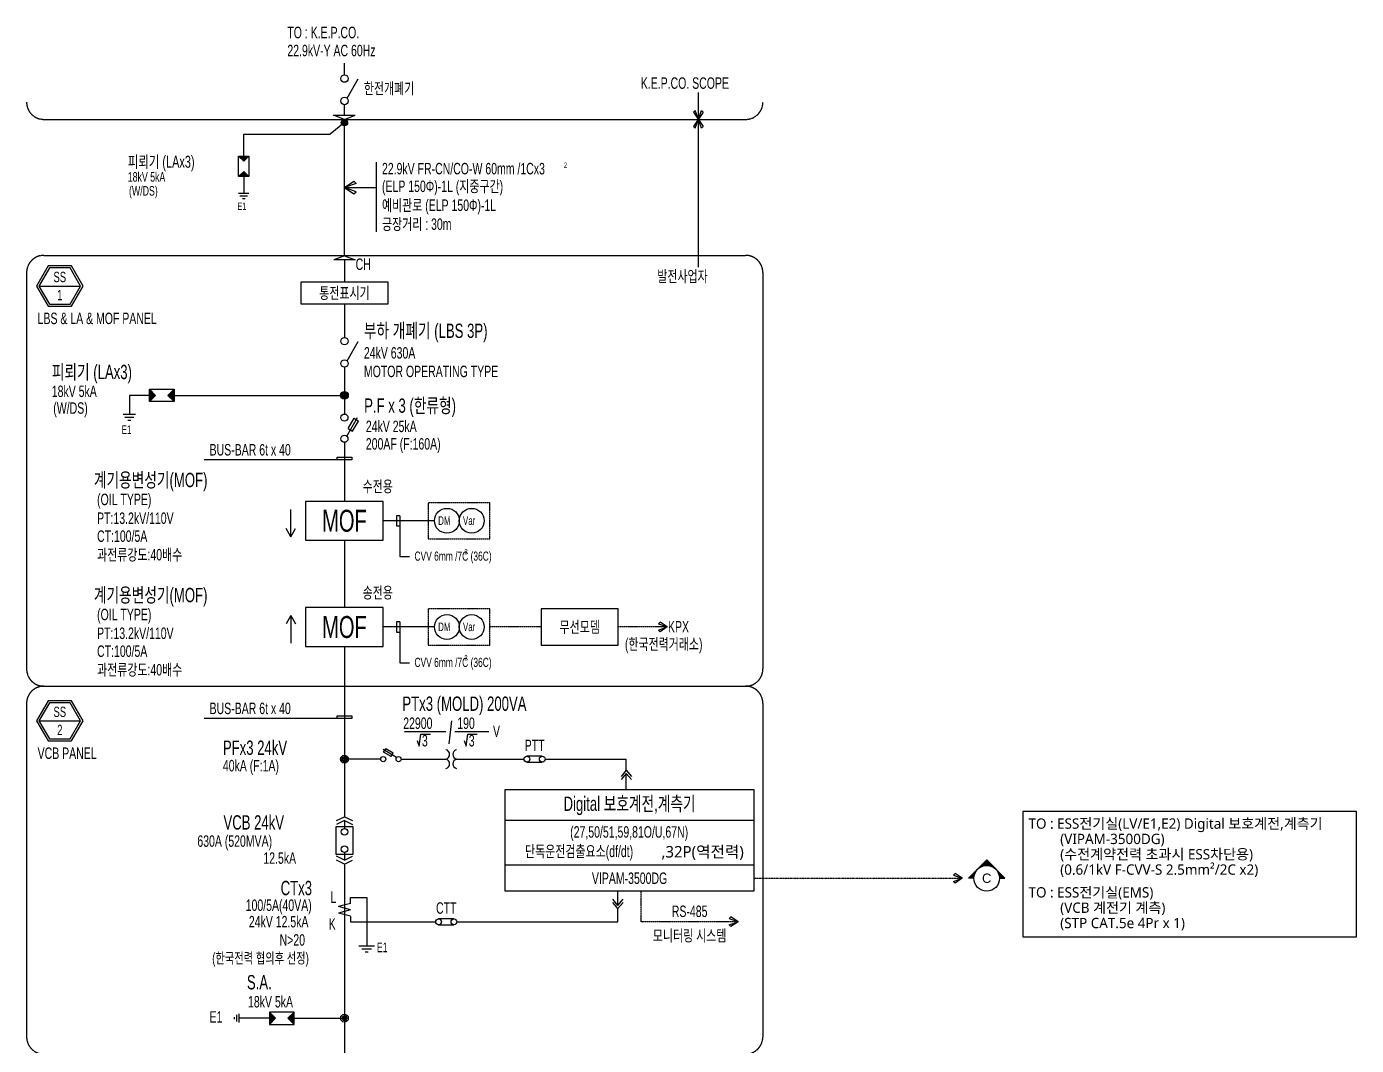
# Model space of a CAD drawing. Header units: millimetres. Extents: x 3366 to 510398, y 0 to 56757.
# Drawn here: x 183297 to 218059, y 30112 to 56757 of the extents above; entities that cross this region are included whole.
import ezdxf
from ezdxf.enums import TextEntityAlignment as Align

# ---------------------------------------------------------------- set-up
doc = ezdxf.new("R2010")
doc.units = ezdxf.units.MM
for name, pattern in [('C4', [19, 16, -1, 1, -1]), ('LD3', [5.5, 3.5, -1, 0, -1]), ('LH2', [2.75, 2, -0.75])]:
    doc.linetypes.add(name, pattern=pattern)
for name, color, linetype in [('E-ELEC', 3, 'Continuous'), ('E-LINE', 4, 'Continuous'), ('E-TABL', 1, 'Continuous'), ('E-TEXT', 7, 'Continuous')]:
    doc.layers.add(name, color=color, linetype=linetype)
doc.styles.add('aar', font='arial.ttf')
doc.styles.add('GHS', font='', dxfattribs={"width": 0.7})
doc.styles.add('MG', font='malgun.ttf')
doc.styles.get('GHS').set_extended_font_data('Gulim')

msp = doc.modelspace()

# ---------------------------------------------------------------- linework, layer by layer
at = {"color": 8}
for p, q in [((191799.6, 45428.4), (187942.8, 45428.4)), ((191413.8, 45432), (191413.8, 45494.9)), ((191413.8, 45494.9), (191799.6, 45494.9)), ((191799.6, 45494.9), (191799.6, 45428.4)), ((191799.6, 38665.1), (187942.8, 38665.1)), ((191413.8, 38668.7), (191413.8, 38731.6)), ((191413.8, 38731.6), (191799.6, 38731.6)), ((191799.6, 38731.6), (191799.6, 38665.1))]:
    msp.add_line(p, q, dxfattribs=at)
at = {"layer": 'E-ELEC', "color": 8, "linetype": 'Continuous'}
for p, q in [((191672.8, 54886.3), (191968.1, 55392.5)), ((191323.1, 54437.2), (191887.6, 54437.2)), ((191604.3, 54329.9), (191887.6, 54437.2)), ((191607.4, 50764.5), (191324.2, 50657.3)), ((191888.6, 50657.3), (191324.2, 50657.3)), ((191672.8, 48019), (191968.1, 48525.2)), ((191701.2, 46248.4), (191817.2, 46173.3)), ((191857.3, 46517), (191974.2, 46441.3)), ((192630.7, 37780.3), (192685.4, 37864.6)), ((192824.6, 37667.7), (192878.7, 37751.3))]:
    msp.add_line(p, q, dxfattribs=at)
at = {"layer": 'E-ELEC', "color": 8}
for p, q in [((191605.3, 54245.9), (191234, 53941.9)), ((188974.9, 53941.9), (191234, 53941.9)), ((188974.9, 53371.5), (188974.9, 53941.9)), ((188840.4, 53371.5), (188974.9, 53237)), ((188840.4, 52833.7), (188840.4, 53371.5)), ((188840.4, 53371.5), (189109.3, 53371.5)), ((188974.9, 53237), (189109.3, 53371.5)), ((189109.3, 53371.5), (189109.3, 52833.7)), ((188840.4, 52833.7), (188974.9, 52968.1)), ((188974.9, 52968.1), (189109.3, 52833.7)), ((189109.3, 52833.7), (188840.4, 52833.7)), ((188974.9, 52833.7), (188974.9, 52397.8)), ((188840.4, 52397.8), (189109.3, 52397.8)), ((188874, 52330.6), (189075.7, 52330.6)), ((188941.3, 52263.3), (189008.5, 52263.3)), ((186505.9, 47112.4), (185982.8, 47112.4)), ((185982.8, 47112.4), (185982.8, 46623.6)), ((186505.9, 47273.8), (187151.2, 47273.8)), ((186505.9, 47273.8), (186667.2, 47112.4)), ((186505.9, 46951.1), (186505.9, 47273.8)), ((186667.2, 47112.4), (186505.9, 46951.1)), ((187151.2, 46951.1), (186505.9, 46951.1)), ((187151.2, 47273.8), (186989.9, 47112.4)), ((186989.9, 47112.4), (187151.2, 46951.1)), ((187151.2, 47273.8), (187151.2, 46951.1)), ((187151.2, 47112.4), (191606.4, 47112.4)), ((185821.5, 46623.6), (186144.1, 46623.6)), ((185861.8, 46542.9), (186103.8, 46542.9)), ((185942.5, 46462.3), (186023.1, 46462.3)), ((191666.8, 46046.2), (191949.7, 46531.1)), ((191700.7, 46248.5), (191857.3, 46517)), ((191816.9, 46172.8), (191973.5, 46441.2)), ((190205.3, 43410.1), (190205.3, 44131)), ((190205.3, 43410.1), (190083.1, 43627.7)), ((190205.3, 43410.1), (190327.4, 43627.7)), ((190205.3, 41352.5), (190083.1, 41134.9)), ((190205.3, 41352.5), (190205.3, 40631.6)), ((190205.3, 41352.5), (190327.4, 41134.9)), ((192970.4, 37642.8), (192620.6, 37846.9)), ((192824.5, 37667.3), (192630.7, 37780.3)), ((192879.1, 37751.2), (192685.4, 37864.1)), ((191399, 35990), (191606.4, 36093.7)), ((191606.4, 35990), (191399, 35886.3)), ((191606.4, 36093.7), (191813.7, 35990)), ((191606.4, 35990), (191606.4, 35782.6)), ((191606.4, 35990), (191813.7, 35886.3)), ((191606.4, 35160.6), (191606.4, 34953.2)), ((191606.4, 34953.2), (191399, 35056.9)), ((191606.4, 34849.6), (191399, 34953.2)), ((191606.4, 34953.2), (191813.7, 35056.9)), ((191606.4, 34849.6), (191813.7, 34953.2)), ((190288.1, 30984.5), (189642.7, 30984.5)), ((189804, 30823.1), (189642.7, 30984.5)), ((189642.7, 30984.5), (189642.7, 30661.8)), ((190126.7, 30823.1), (190288.1, 30984.5)), ((190288.1, 30661.8), (190288.1, 30984.5)), ((188735.3, 30794.3), (188735.3, 30851.9)), ((188792.9, 30736.8), (188792.9, 30909.5)), ((188850.4, 30708), (188850.4, 30938.3)), ((189642.7, 30823.1), (188850.4, 30823.1)), ((189642.7, 30661.8), (189804, 30823.1)), ((189642.7, 30661.8), (190288.1, 30661.8)), ((190288.1, 30661.8), (190126.7, 30823.1)), ((190288.1, 30823.1), (191606.4, 30823.1))]:
    msp.add_line(p, q, dxfattribs=at)
at = {"layer": 'E-ELEC'}
for p, q in [((207921.8, 34484.1), (208394.9, 34964.1)), ((208868, 34484.1), (208394.9, 34964.1)), ((208057.9, 34484.1), (207921.8, 34484.1)), ((208731.9, 34484.1), (208868, 34484.1))]:
    msp.add_line(p, q, dxfattribs=at)
at = {"layer": 'E-ELEC', "color": 8, "linetype": 'Continuous', "elevation": 0}
for points in [[(191606.4, 54329.9), (191323.1, 54437.2)], [(191605.3, 50764.5), (191888.6, 50657.3)]]:
    msp.add_lwpolyline(points, dxfattribs=at)
at = {"layer": 'E-ELEC', "color": 8, "elevation": 0}
for points in [[(192746.2, 50074.2), (190466.6, 50074.2), (190466.6, 49509.3), (192746.2, 49509.3)], [(192621.2, 44340.5), (190591.5, 44340.5), (190591.5, 43325.6), (192621.2, 43325.6)], [(192621.2, 41562), (190591.5, 41562), (190591.5, 40547.1), (192621.2, 40547.1)], [(191382.9, 35831.1), (191382.9, 35112.1), (191829.9, 35112.1), (191829.9, 35831.1)]]:
    msp.add_lwpolyline(points, close=True, dxfattribs=at)
at = {"layer": 'E-ELEC', "color": 8, "linetype": 'Continuous'}
for centre in [(191606.4, 55397.7), (191608.1, 54812.4), (191606.4, 48530.4), (191608.1, 47945.1)]:
    msp.add_circle(centre, 98.2, dxfattribs=at)
at = {"layer": 'E-ELEC', "color": 8}
for centre, radius in [((191605.3, 54245.9), 84), ((191605.3, 54245.9), 60), ((191605.3, 54245.9), 33.6), ((191606.4, 47112.4), 100.8), ((191606.4, 47112.4), 72), ((191606.4, 47112.4), 40.3), ((191605.9, 46531.1), 92.4), ((191605.9, 45976.7), 92.4), ((191606.4, 37598.9), 100.8), ((191606.4, 37598.9), 40.3), ((192620.6, 37598.9), 66.7), ((193020.6, 37598.9), 66.7), ((191606.4, 35696.2), 86.4), ((191606.4, 35247), 86.4), ((191606.4, 30823.1), 100.8), ((191606.4, 30823.1), 40.3)]:
    msp.add_circle(centre, radius, dxfattribs=at)
at = {"layer": 'E-ELEC', "linetype": 'Continuous'}
msp.add_circle((208394.9, 34484.1), 337, dxfattribs=at)
at = {"layer": 'E-ELEC', "color": 8}
for centre, start, end in [((194227.8, 37722.5), 284.17223, 75.82777), ((194227.8, 37475.4), 284.17223, 75.82777), ((194566.7, 37722.5), 104.17223, 255.82777), ((194566.7, 37475.4), 104.17223, 255.82777)]:
    msp.add_arc(centre, 127.4, start, end, dxfattribs=at)
for points in [[(188840.4, 53371.5), (188974.9, 53237), (189109.3, 53371.5)], [(188840.4, 52833.7), (188974.9, 52968.1), (189109.3, 52833.7)], [(186505.9, 47273.8), (186667.2, 47112.4), (186505.9, 46951.1)], [(187151.2, 47273.8), (186989.9, 47112.4), (187151.2, 46951.1)], [(189642.7, 30661.8), (189804, 30823.1), (189642.7, 30984.5)], [(190288.1, 30661.8), (190126.7, 30823.1), (190288.1, 30984.5)]]:
    msp.add_solid(points, dxfattribs=at)
at = {"layer": 'E-ELEC'}
for points in [[(208160.9, 34726.7), (208394.9, 34821.2), (208394.9, 34964.1)], [(208628.9, 34726.7), (208394.9, 34821.2), (208394.9, 34964.1)], [(207921.8, 34484.1), (208057.9, 34484.1), (208149, 34714.6)], [(208868, 34484.1), (208731.9, 34484.1), (208640.8, 34714.6)]]:
    msp.add_solid(points, dxfattribs=at)
at = {"layer": 'E-LINE', "color": 8}
for p, q in [((191605.3, 55495.9), (191605.3, 55802.9)), ((191605.3, 54437.2), (191605.3, 54714.2)), ((191605.3, 50764.5), (191605.3, 54330.3)), ((191606.4, 50657.3), (191606.4, 50074.2)), ((191606.4, 49509.3), (191606.4, 48628.6)), ((191608.1, 47846.9), (191607.3, 46623.4)), ((191607, 45884.3), (191606.4, 44340.5)), ((191606.4, 43325.6), (191606.4, 41562)), ((191606.4, 40547.1), (191606.4, 36093.7)), ((191606.4, 34849.6), (191606.4, 27782.6))]:
    msp.add_line(p, q, dxfattribs=at)
at = {"layer": 'E-LINE'}
for p, q in [((207568.4, 34610.8), (207525.2, 34567.6)), ((207525.2, 34567.6), (207757.5, 34484.1)), ((207525.2, 34400.7), (207757.5, 34484.1)), ((207757.5, 34484.1), (207568.4, 34610.8)), ((207757.5, 34484.1), (207568.4, 34357.4)), ((207568.4, 34357.4), (207525.2, 34400.7))]:
    msp.add_line(p, q, dxfattribs=at)
at = {"layer": 'E-LINE', "linetype": 'LD3', "ltscale": 2}
msp.add_lwpolyline([(202307, 34484.1), (207757.5, 34484.1)], dxfattribs=at)
at = {"layer": 'E-TABL', "color": 8, "linetype": 'C4'}
for p, q in [((183746.8, 54329.9), (202093.9, 54329.9)), ((183746.8, 50772.9), (202093.9, 50772.9)), ((183296.8, 50322.9), (183296.8, 39957)), ((202543.9, 50322.9), (202543.9, 39957)), ((183746.8, 39507), (202093.9, 39507)), ((183296.8, 39057), (183296.8, 30336.6)), ((202543.9, 39057), (202543.9, 30336.6))]:
    msp.add_line(p, q, dxfattribs=at)
at = {"layer": 'E-TABL', "color": 8}
for p, q in [((192431.9, 53213.9), (192431.9, 51385.9)), ((191605.3, 52547.4), (192431.9, 52547.4)), ((199856, 41181.3), (199812.7, 41138)), ((199812.7, 41138), (200045, 41054.6)), ((199812.7, 40971.1), (200045, 41054.6)), ((200045, 41054.6), (199856, 41181.3)), ((200045, 41054.6), (199856, 40927.8)), ((199856, 40927.8), (199812.7, 40971.1)), ((202307, 36801.2), (202307, 34142)), ((201705.9, 33471), (201662.6, 33427.8)), ((201662.6, 33427.8), (201894.9, 33344.3)), ((201894.9, 33344.3), (201705.9, 33471)), ((201662.6, 33260.8), (201894.9, 33344.3)), ((201705.9, 33217.6), (201662.6, 33260.8)), ((201894.9, 33344.3), (201705.9, 33217.6))]:
    msp.add_line(p, q, dxfattribs=at)
at = {"layer": 'E-TABL', "color": 8, "linetype": 'Continuous'}
for p, q in [((183620.6, 49972.2), (184709.5, 49972.2)), ((193051.8, 43965.7), (193051.8, 42899.4)), ((193051.8, 42899.4), (193309.4, 42899.4)), ((193051.8, 41187.2), (193051.8, 40120.9)), ((193051.8, 40120.9), (193309.4, 40120.9)), ((183620.6, 38599.4), (184709.5, 38599.4))]:
    msp.add_line(p, q, dxfattribs=at)
at = {"layer": 'E-TABL', "color": 8, "linetype": 'LH2'}
for p, q in [((196749.5, 41054.6), (195410.5, 41054.6)), ((200045, 41054.6), (198763.2, 41054.6)), ((199363.2, 33344.3), (199363.2, 34142)), ((201894.9, 33344.3), (199363.2, 33344.3))]:
    msp.add_line(p, q, dxfattribs=at)
at = {"layer": 'E-TABL', "color": 8, "elevation": 0}
for points in [[(191910.2, 52657), (191605.3, 52547.4), (191853.5, 52713.7)], [(191605.3, 52547.4), (191853.5, 52381.1), (191910.2, 52437.9)], [(198763.2, 41526.5), (196749.5, 41526.5), (196749.5, 40582.6), (198763.2, 40582.6)]]:
    msp.add_lwpolyline(points, close=True, dxfattribs=at)
at = {"layer": 'E-TABL', "color": 8, "linetype": 'Continuous', "elevation": 0}
for points in [[(183892.8, 50443.7), (183620.6, 49972.2), (183892.8, 49500.6), (184437.3, 49500.6), (184709.5, 49972.2), (184437.3, 50443.7)], [(183892.8, 39071), (183620.6, 38599.4), (183892.8, 38127.9), (184437.3, 38127.9), (184709.5, 38599.4), (184437.3, 39071)]]:
    msp.add_lwpolyline(points, close=True, dxfattribs=at)
at = {"layer": 'E-TABL', "color": 8, "linetype": 'LH2', "elevation": 0}
for points in [[(195410.5, 44305), (193797.9, 44305), (193797.9, 43361.1), (195410.5, 43361.1)], [(195410.5, 41526.5), (193797.9, 41526.5), (193797.9, 40582.6), (195410.5, 40582.6)]]:
    msp.add_lwpolyline(points, close=True, dxfattribs=at)
at = {"layer": 'E-TABL', "color": 8, "linetype": 'Continuous', "elevation": 0}
for points in [[(193051.8, 43965.7), (192966.7, 43965.7), (192966.7, 43700.4), (193051.8, 43700.4)], [(193051.8, 41187.2), (192966.7, 41187.2), (192966.7, 40921.9), (193051.8, 40921.9)]]:
    msp.add_lwpolyline(points, dxfattribs=at)
at = {"layer": 'E-TABL'}
msp.add_lwpolyline([(209339.7, 32947.2), (218059.4, 32947.2), (218059.4, 36232.2), (209339.7, 36232.2)], close=True, dxfattribs=at)
at = {"layer": 'E-TABL', "color": 8, "elevation": 0}
msp.add_lwpolyline([(202307, 34142), (195811.2, 34142), (195811.2, 35999.5), (202307, 35999.5)], dxfattribs=at)
at = {"layer": 'E-TABL', "color": 8, "linetype": 'C4'}
for centre, start, end in [((183746.8, 54779.9), 180, 270), ((202093.9, 54779.9), 270, 0), ((183746.8, 50322.9), 90, 180), ((202093.9, 50322.9), 0, 90), ((183746.8, 39957), 180, 270), ((202093.9, 39957), 270, 0), ((183746.8, 39057), 90, 180), ((202093.9, 39057), 0, 90), ((183746.8, 30336.6), 180, 270), ((202093.9, 30336.6), 270, 0)]:
    msp.add_arc(centre, 450, start, end, dxfattribs=at)
at = {"layer": 'E-TEXT', "color": 8}
for p, q in [((200853.9, 55031.5), (200853.9, 50464.2)), ((200727.2, 54519), (200770.5, 54562.2)), ((200980.6, 54519), (200727.2, 54140.9)), ((200727.2, 54519), (200980.6, 54140.9)), ((200770.5, 54097.7), (200937.4, 54562.2)), ((200937.4, 54097.7), (200770.5, 54562.2)), ((200980.6, 54519), (200937.4, 54562.2)), ((200727.2, 54140.9), (200770.5, 54097.7)), ((200980.6, 54140.9), (200937.4, 54097.7)), ((193960.6, 43833.1), (192621.5, 43833.1)), ((193960.6, 41054.6), (192621.5, 41054.6)), ((194408.5, 38599), (194335.6, 38001.7)), ((193172.3, 38322.2), (194259.8, 38322.2)), ((194490.1, 38322.2), (195381.8, 38322.2)), ((192553.9, 37598.9), (191606.4, 37598.9)), ((193087.3, 37598.9), (194259, 37598.9)), ((194535.5, 37598.9), (196301.5, 37598.9)), ((196778.2, 37674.9), (196377.5, 37674.9)), ((196854.2, 37598.9), (198972.3, 37598.9)), ((198972.3, 37308.4), (198972.3, 37598.9)), ((196377.5, 37522.9), (196778.2, 37522.9)), ((198972.3, 36801.2), (198972.3, 37222.9)), ((195811.2, 36801.2), (202307, 36801.2)), ((195811.2, 34142), (195811.2, 36801.2)), ((195811.2, 35999.5), (202307, 35999.5)), ((202307, 34826.3), (195811.2, 34826.3)), ((202307, 34142), (195811.2, 34142)), ((198755.1, 33773.5), (198755.1, 34142)), ((191760.3, 33826.1), (191452.4, 33741.6)), ((191760.3, 33657.2), (191452.4, 33741.6)), ((191760.3, 33826.1), (191760.3, 33978.6)), ((191760.3, 33978.6), (192186.9, 33978.6)), ((192186.9, 33978.6), (192186.9, 32717.4)), ((191760.3, 33657.2), (191452.4, 33572.7)), ((191760.3, 33488.2), (191452.4, 33572.7)), ((191760.3, 33482.2), (191760.3, 33344.3)), ((194467.5, 33420.3), (194066.8, 33420.3)), ((198755.1, 33344.3), (198755.1, 33688)), ((191760.3, 33344.3), (193990.8, 33344.3)), ((194066.8, 33268.3), (194467.5, 33268.3)), ((194543.5, 33344.3), (198755.1, 33344.3)), ((191982.3, 32717.4), (192391.6, 32717.4)), ((192064.1, 32637.1), (192309.7, 32637.1)), ((192146, 32556.9), (192227.9, 32556.9))]:
    msp.add_line(p, q, dxfattribs=at)
at = {"layer": 'E-TEXT', "color": 8, "linetype": 'Continuous'}
for p, q in [((198972.3, 37308.4), (198838.5, 37148)), ((198972.3, 37222.9), (198838.5, 37062.6)), ((198972.3, 37308.4), (199106, 37148)), ((198972.3, 37222.9), (199106, 37062.6)), ((198755.1, 33773.5), (198621.3, 33933.8)), ((198755.1, 33688), (198621.3, 33848.4)), ((198755.1, 33773.5), (198888.8, 33933.8)), ((198755.1, 33688), (198888.8, 33848.4))]:
    msp.add_line(p, q, dxfattribs=at)
at = {"layer": 'E-TEXT', "color": 8, "linetype": 'Continuous', "elevation": 0}
for points in [[(183861.7, 50497.5), (183558.4, 49972.2), (183861.7, 49446.8), (184468.4, 49446.8), (184771.7, 49972.2), (184468.4, 50497.5)], [(183861.7, 39124.8), (183558.4, 38599.4), (183861.7, 38074), (184468.4, 38074), (184771.7, 38599.4), (184468.4, 39124.8)]]:
    msp.add_lwpolyline(points, close=True, dxfattribs=at)
at = {"layer": 'E-TEXT', "color": 8, "elevation": 0}
for points in [[(193510.5, 38083.3), (193563, 37937.6), (193603.8, 38252.3), (193851.6, 38252.3)], [(194735.1, 38083.3), (194787.6, 37937.6), (194828.4, 38252.3), (195076.2, 38252.3)], [(202307, 36801.2), (202307, 34142)]]:
    msp.add_lwpolyline(points, dxfattribs=at)
at = {"layer": 'E-TEXT', "color": 8, "linetype": 'Continuous'}
for centre, radius in [((191605.3, 54245.9), 50.3), ((191605.3, 54245.9), 35.9), ((191606.4, 47112.4), 60.3), ((191606.4, 47112.4), 43.1), ((191606.4, 37598.9), 60.3), ((191606.4, 30823.1), 60.3)]:
    msp.add_circle(centre, radius, dxfattribs=at)
at = {"layer": 'E-TEXT', "color": 8}
for centre, radius in [((194284.7, 43833.1), 324.1), ((194932.9, 43833.1), 324.1), ((194284.7, 41054.6), 324.1), ((194932.9, 41054.6), 324.1), ((191606.4, 37598.9), 67.9), ((196377.5, 37598.9), 76), ((196778.2, 37598.9), 76), ((194066.8, 33344.3), 76), ((194467.5, 33344.3), 76)]:
    msp.add_circle(centre, radius, dxfattribs=at)

# ---------------------------------------------------------------- texts
at = {"color": 8, "style": 'GHS', "width": 0.7}
for p in [(188080.8, 45539.4), (188080.8, 38776.1)]:
    msp.add_text('BUS-BAR 6t x 40', height=300, dxfattribs=at).set_placement(p)
at = {"layer": 'E-ELEC', "color": 8, "style": 'GHS', "width": 0.7}
for s, p in [('CT:100/5A', (185139.6, 43280.3)), ('CT:100/5A', (185139.6, 40271.6)), ('단독운전검출요소(df/dt)', (196327.5, 35037))]:
    msp.add_text(s, height=300, dxfattribs=at).set_placement(p)
for s, p in [('(27,50/51,59,81O/U,67N)', (199049.1, 35657.5)), ('VIPAM-3500DG', (199059.1, 34484.1))]:
    msp.add_text(s, height=300, dxfattribs=at).set_placement(p, align=Align.MIDDLE)
msp.add_text('100/5A(40VA)', height=300, dxfattribs=at).set_placement((190750.1, 33628.1), align=Align.RIGHT)
at = {"layer": 'E-LINE', "color": 8, "style": 'GHS', "width": 0.7}
for s, height, p in [('피뢰기 (LAx3)', 312.5, (185942.4, 53065.3)), ('부하 개폐기 (LBS 3P)', 375, (192114.7, 48613.6)), ('피뢰기 (LAx3)', 375, (183956, 47535.8)), ('P.F x 3 (한류형)', 375, (192121.6, 46656)), ('계기용변성기(MOF)', 375, (185056.7, 44711.5)), ('계기용변성기(MOF)', 375, (185056.7, 41702.8)), ('PTx3 (MOLD) 200VA', 375, (193120.6, 38861.6)), ('PFx3 24kV', 375, (188427.9, 37709.5)), ('VCB 24kV', 375, (188443.9, 35756.2)), ('S.A.', 375, (189056.3, 31577.2))]:
    msp.add_text(s, height=height, dxfattribs=at).set_placement(p)
msp.add_text('Digital 보호계전,계측기', height=375, dxfattribs=at).set_placement((199059.1, 36400.4), align=Align.MIDDLE)
msp.add_text('CTx3', height=375, dxfattribs=at).set_placement((190758.9, 34040.3), align=Align.RIGHT)
at = {"layer": 'E-TEXT', "color": 8, "style": 'GHS', "width": 0.7}
for s, height, p in [('TO : K.E.P.CO.', 300, (190112.6, 56452.3)), ('22.9kV-Y AC 60Hz', 300, (190113.8, 55980.7)), ('한전개폐기', 300, (192114.7, 54988.3)), ('K.E.P.CO. SCOPE', 300, (199352.6, 55129.1)), ('22.9kV FR-CN/CO-W 60mm /1Cx3', 300, (192587.1, 52891.6)), ('2', 140, (197341.2, 53061)), ('18kV 5kA', 250, (185942.4, 52700.6)), ('(W/DS)', 250, (185974.7, 52336)), ('(ELP 150Φ)-1L (지중구간)', 300, (192587.1, 52430.1)), ('E1', 188.5, (188807.6, 51962.6)), ('예비관로 (ELP 150Φ)-1L', 300, (192587.1, 51935)), ('긍장거리 : 30m', 300, (192587.1, 51440)), ('CH', 300, (191898.8, 50391.6)), ('발전사업자', 300, (199783.5, 50075.3)), ('24kV 630A', 300, (192114.7, 48073.6)), ('MOTOR OPERATING TYPE', 300, (192114.7, 47588.9)), ('18kV 5kA', 300, (183956, 47068.9)), ('(W/DS)', 300, (183994.7, 46631.3)), ('E1', 226.2, (185782, 46101.3)), ('24kV 25kA', 300, (192165.5, 46151)), ('200AF (F:160A)', 300, (192165.5, 45694)), ('수전용', 300, (192080.9, 44581.4)), ('(OIL TYPE)', 300, (185139.6, 44240.9)), ('PT:13.2kV/110V', 300, (185139.6, 43749.6)), ('DM', 226.2, (194055.5, 43724)), ('Var', 226.2, (194703.8, 43724)), ('과전류강도:40배수', 300, (185139.7, 42794.9)), ('CVV 6mm /7C (36C)', 240, (193437.5, 42787.6)), ('2', 140, (194738.9, 42957)), ('송전용', 300, (192080.9, 41802.9)), ('(OIL TYPE)', 300, (185139.6, 41232.2)), ('PT:13.2kV/110V', 300, (185139.6, 40740.8)), ('DM', 226.2, (194055.5, 40945.5)), ('Var', 226.2, (194703.8, 40945.5)), ('KPX', 300, (200063.2, 40910.8)), ('(한국전력거래소)', 300, (198938.3, 40457.6)), ('과전류강도:40배수', 300, (185139.7, 39786.1)), ('CVV 6mm /7C (36C)', 240, (193437.5, 40009.1)), ('2', 140, (194738.9, 40178.4)), ('22900', 300, (193142.5, 38387.8)), ('190', 300, (194555.4, 38387.8)), ('V', 300, (195489.1, 38176.6)), ('3', 300, (193631.2, 37930.5)), ('3', 300, (194855.8, 37930.5)), ('40kA (F:1A)', 300, (188427.9, 37277.4)), ('630A (520MVA)', 300, (187760.5, 35305.7)), ('12.5kA', 300, (189486.2, 34861.1)), ('18kV 5kA', 300, (189085.3, 31103.8)), ('E1', 300, (188080.3, 30705.7))]:
    msp.add_text(s, height=height, dxfattribs=at).set_placement(p)
at = {"layer": 'E-TEXT', "color": 8, "linetype": 'Continuous', "style": 'GHS', "width": 0.7}
for s, p in [('SS', (184165, 50207.9)), ('1', (184165, 49736.4)), ('SS', (184165, 38835.2)), ('2', (184165, 38363.7))]:
    msp.add_text(s, height=270, dxfattribs=at).set_placement(p, align=Align.MIDDLE)
at = {"layer": 'E-TEXT', "color": 8, "style": 'GHS', "width": 0.7}
for s, height, p in [('통전표시기', 300, (191606.4, 49791.8)), ('MOF', 573.3, (191606.4, 43833.1)), ('MOF', 573.3, (191606.4, 41054.6)), ('PTT', 300, (196577.8, 37959.1)), ('CTT', 300, (194267.2, 33704.5))]:
    msp.add_text(s, height=height, dxfattribs=at).set_placement(p, align=Align.MIDDLE)
at = {"layer": 'E-TEXT', "color": 8, "linetype": 'Continuous', "style": 'GHS', "width": 0.7}
for s, height, p in [('LBS & LA & MOF PANEL', 300, (183585.1, 48975.9)), ('VCB PANEL', 300, (183585.1, 37603.2)), ('E1', 250, (192453.2, 32550))]:
    msp.add_text(s, height=height, dxfattribs=at).set_placement(p)
at = {"layer": 'E-TEXT', "color": 8, "style": 'GHS', "width": 0.7}
for s, p in [('무선모뎀', (197756.3, 41054.6)), ('RS-485', (200629.1, 33619.5)), ('모니터링 시스템', (200629.1, 32983.6))]:
    msp.add_text(s, height=300, dxfattribs=at).set_placement(p, align=Align.MIDDLE_CENTER)
at = {"layer": 'E-TEXT', "style": 'MG'}
for s, p in [('TO : ESS전기실(LV/E1,E2) Digital 보호계전,계측기', (209487.6, 35913.2)), ('(VIPAM-3500DG)', (210316.2, 35512.4)), ('(수전계약전력 초과시 ESS차단용)', (210316.2, 35111.5)), ('(0.6/1kV F-CVV-S 2.5mm²/2C x2)', (210316.2, 34710.6)), ('TO : ESS전기실(EMS)', (209487.6, 34114.7)), ('(VCB 계전기 계측)', (210316.2, 33713.8)), ('(STP CAT.5e 4Pr x 1)', (210316.2, 33313))]:
    msp.add_text(s, height=270, dxfattribs=at).set_placement(p, align=Align.MIDDLE_LEFT)
at = {"layer": 'E-TEXT'}
for s, height, style, p in [(',32P(역전력)', 300, 'MG', (200969.4, 35162.2)), ('C', 245, 'aar', (208394.9, 34484.1))]:
    msp.add_text(s, height=height, dxfattribs=dict(at, style=style)).set_placement(p, align=Align.MIDDLE)
at = {"layer": 'E-TEXT', "color": 8, "style": 'GHS', "width": 0.7}
for s, height, p in [('L', 300, (191391, 33839.9)), ('24kV 12.5kA', 300, (190664.8, 33197.9)), ('K', 300, (191378, 33134.7)), ('N>20', 300, (190575, 32719.6)), ('(한국전력 협의후 선정)', 280, (190675.5, 32255.9))]:
    msp.add_text(s, height=height, dxfattribs=at).set_placement(p, align=Align.RIGHT)

doc.saveas('drawing.dxf')
